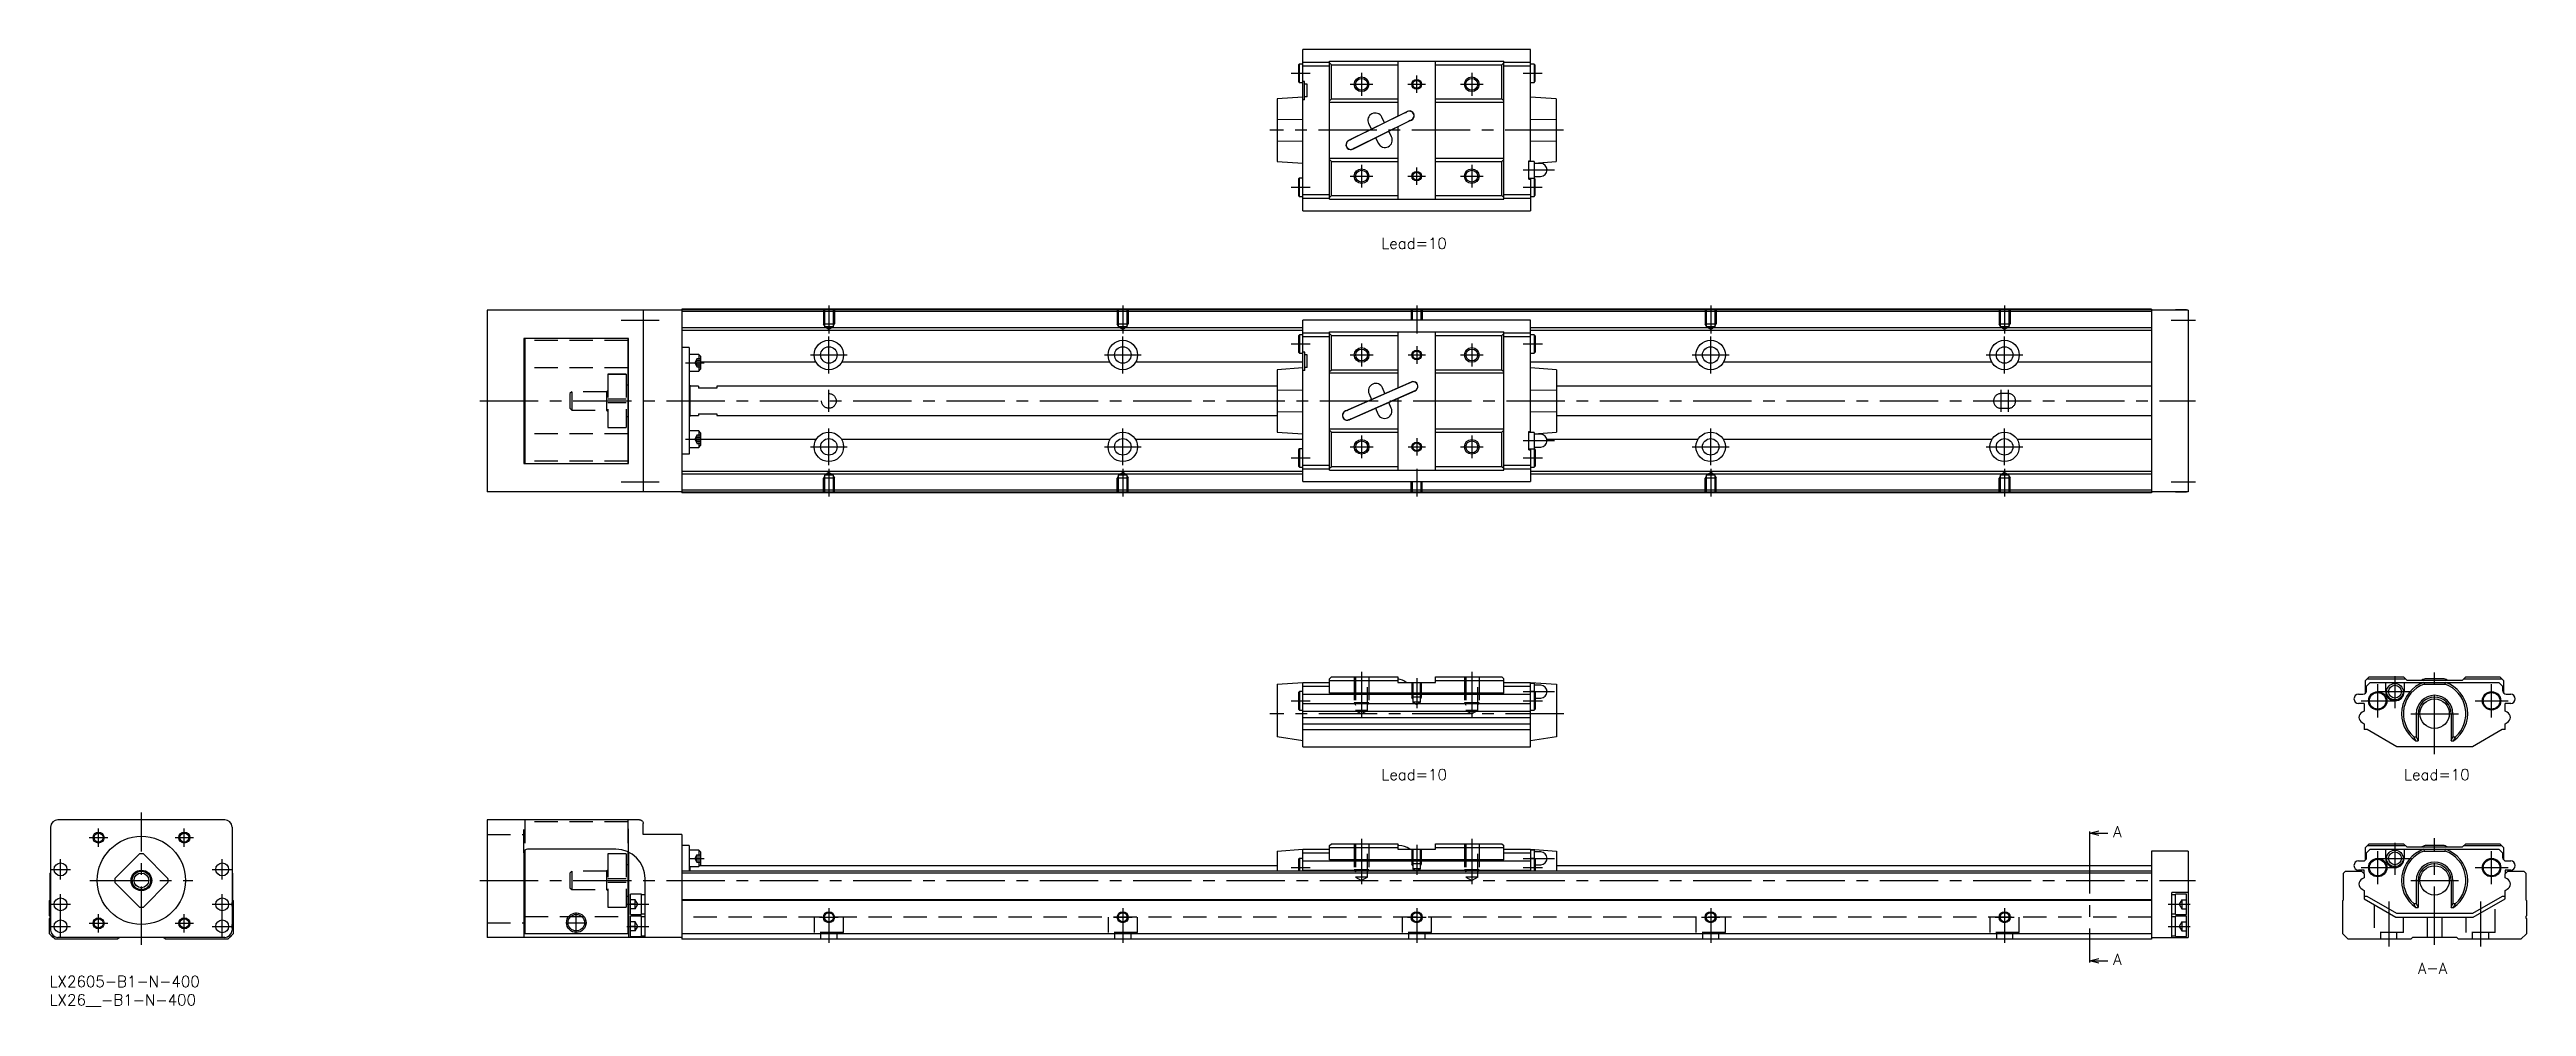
# Model space of a CAD drawing. Extents: x 0 to 674, y -8 to 252.
import ezdxf

# ---------------------------------------------------------------- set-up
doc = ezdxf.new("R2010")
doc.units = 0
doc.header["$LTSCALE"] = 0.5
doc.linetypes.add('CENTER', pattern=[50.8, 31.75, -6.35, 6.35, -6.35])
doc.linetypes.add('DASHED', pattern=[19.05, 12.7, -6.35])
for name, color, linetype in [('MSM_CENTER', 1, 'CENTER'), ('MSM_CONTINUOUS', 7, 'CONTINUOUS'), ('MSM_DASHED', 4, 'DASHED'), ('MSM_NARROW', 5, 'CONTINUOUS'), ('MSM_PART_NUMBER', 7, 'CONTINUOUS')]:
    doc.layers.add(name, color=color, linetype=linetype)
doc.styles.get("Standard").update_dxf_attribs({"font": 'txt.shx', "height": 1, "bigfont": 'bigfont.shx'})

# ---------------------------------------------------------------- blocks, each defined once
blk = doc.blocks.new('*U2')
at = {"layer": 'MSM_PART_NUMBER'}
blk.add_text('LX2605-B1-N-400', height=3, dxfattribs=at).set_placement((0, -3))
blk = doc.blocks.new('*U3')
at = {"layer": 'MSM_PART_NUMBER'}
blk.add_text('LX26__-B1-N-400', height=3, dxfattribs=at).set_placement((0, -8))

msp = doc.modelspace()

# ---------------------------------------------------------------- linework, layer by layer
at = {"layer": 'MSM_CENTER'}
for p, q in [((337.89, 245.62), (343.09, 245.62)), ((357.09, 245.72), (357.09, 239.52)), ((372.09, 244.99), (372.09, 240.26)), ((387.09, 245.72), (387.09, 239.52)), ((401.09, 245.62), (406.29, 245.62)), ((353.99, 242.62), (360.19, 242.62)), ((369.73, 242.62), (374.46, 242.62)), ((383.99, 242.62), (390.19, 242.62)), ((412.09, 230.12), (332.09, 230.12)), ((353.99, 217.62), (360.19, 217.62)), ((357.09, 220.72), (357.09, 214.52)), ((369.73, 217.62), (374.46, 217.62)), ((372.09, 219.99), (372.09, 215.26)), ((383.99, 217.62), (390.19, 217.62)), ((387.09, 220.72), (387.09, 214.52)), ((401.09, 219.32), (409.59, 219.32)), ((337.89, 214.62), (343.09, 214.62)), ((401.09, 214.62), (406.29, 214.62)), ((212.11, 182.47), (212.11, 174.84)), ((292.11, 182.47), (292.11, 174.84)), ((372.11, 182.47), (372.11, 174.84)), ((452.11, 182.47), (452.11, 174.84)), ((532.11, 182.47), (532.11, 174.84)), ((155.61, 178.47), (165.91, 178.47)), ((577.41, 178.47), (584.11, 178.47)), ((207.11, 168.97), (217.11, 168.97)), ((212.11, 163.97), (212.11, 173.97)), ((287.11, 168.97), (297.11, 168.97)), ((292.11, 163.97), (292.11, 173.97)), ((337.91, 171.97), (343.11, 171.97)), ((354.01, 168.97), (360.21, 168.97)), ((357.11, 172.07), (357.11, 165.87)), ((369.74, 168.97), (374.47, 168.97)), ((372.11, 171.33), (372.11, 166.6)), ((384.01, 168.97), (390.21, 168.97)), ((387.11, 172.07), (387.11, 165.87)), ((401.11, 171.97), (406.31, 171.97)), ((447.11, 168.97), (457.11, 168.97)), ((452.11, 163.97), (452.11, 173.97)), ((527.11, 168.97), (537.11, 168.97)), ((532.11, 163.97), (532.11, 173.97)), ((173.11, 166.86), (178.21, 166.86)), ((117.11, 156.47), (584.11, 156.47)), ((212.11, 153.47), (212.11, 159.47)), ((531.11, 159.47), (531.11, 153.47)), ((533.11, 159.47), (533.11, 153.47)), ((212.11, 138.97), (212.11, 148.97)), ((292.11, 138.97), (292.11, 148.97)), ((452.11, 138.97), (452.11, 148.97)), ((532.11, 138.97), (532.11, 148.97)), ((173.11, 146.07), (178.21, 146.07)), ((207.11, 143.97), (217.11, 143.97)), ((287.11, 143.97), (297.11, 143.97)), ((354.01, 143.97), (360.21, 143.97)), ((357.11, 147.07), (357.11, 140.87)), ((369.74, 143.97), (374.47, 143.97)), ((372.11, 146.33), (372.11, 141.6)), ((384.01, 143.97), (390.21, 143.97)), ((387.11, 147.07), (387.11, 140.87)), ((401.11, 145.67), (409.61, 145.67)), ((447.11, 143.97), (457.11, 143.97)), ((527.11, 143.97), (537.11, 143.97)), ((212.11, 137.98), (212.11, 130.47)), ((292.11, 137.98), (292.11, 130.47)), ((337.91, 140.97), (343.11, 140.97)), ((372.11, 137.98), (372.11, 130.47)), ((401.11, 140.97), (406.31, 140.97)), ((452.11, 137.98), (452.11, 130.47)), ((532.11, 137.98), (532.11, 130.47)), ((155.61, 134.47), (165.91, 134.47)), ((577.41, 134.47), (584.11, 134.47)), ((357.11, 82.72), (357.11, 70.34)), ((372.11, 81.07), (372.11, 72.91)), ((387.11, 82.72), (387.11, 70.34)), ((638.35, 81.62), (638.35, 72.87)), ((649.15, 60.37), (649.15, 82.67)), ((337.91, 74.87), (343.11, 74.87)), ((401.11, 77.37), (409.61, 77.37)), ((401.11, 74.87), (406.31, 74.87)), ((629.15, 74.87), (638.15, 74.87)), ((633.65, 70.37), (633.65, 79.37)), ((633.85, 77.37), (642.85, 77.37)), ((660.15, 74.87), (669.15, 74.87)), ((664.65, 70.37), (664.65, 79.37)), ((412.11, 71.37), (332.11, 71.37)), ((642.65, 71.37), (655.65, 71.37)), ((25, 8.5), (25, 44.5)), ((10.83, 37.67), (15.83, 37.67)), ((13.33, 35.17), (13.33, 40.17)), ((34.17, 37.67), (39.17, 37.67)), ((36.67, 35.17), (36.67, 40.17)), ((357.11, 37.35), (357.11, 24.96)), ((372.11, 35.7), (372.11, 27.54)), ((387.11, 37.35), (387.11, 24.96)), ((555.24, 38.36), (555.24, 4.63)), ((633.65, 25), (633.65, 34)), ((638.35, 36.25), (638.35, 27.5)), ((649.15, 8.5), (649.15, 37.5)), ((664.65, 25), (664.65, 34)), ((0.25, 29), (5.75, 29)), ((3, 26.25), (3, 31.75)), ((44.25, 29), (49.75, 29)), ((47, 26.25), (47, 31.75)), ((174.11, 32), (178.21, 32)), ((337.91, 29.5), (343.11, 29.5)), ((401.11, 32), (409.61, 32)), ((401.11, 29.5), (406.31, 29.5)), ((629.15, 29.5), (638.15, 29.5)), ((633.85, 32), (642.85, 32)), ((660.15, 29.5), (669.15, 29.5)), ((3, 10.75), (3, 22.25)), ((11, 26), (39, 26)), ((47, 10.75), (47, 22.25)), ((117.11, 26), (584.11, 26)), ((636.65, 20.29), (636.65, 8)), ((642.65, 26), (655.65, 26)), ((661.65, 20.29), (661.65, 8)), ((0.25, 19.5), (5.75, 19.5)), ((0.25, 13.5), (5.75, 13.5)), ((10.83, 14.33), (15.83, 14.33)), ((13.33, 11.83), (13.33, 16.83)), ((34.17, 14.33), (39.17, 14.33)), ((36.67, 11.83), (36.67, 16.83)), ((44.25, 19.5), (49.75, 19.5)), ((44.25, 13.5), (49.75, 13.5)), ((140.57, 14.5), (146.14, 14.5)), ((143.36, 11.72), (143.36, 17.28)), ((157.11, 19.5), (163.11, 19.5)), ((157.11, 13.5), (163.11, 13.5)), ((209.57, 16), (214.64, 16)), ((212.11, 18.5), (212.11, 9)), ((289.57, 16), (294.64, 16)), ((292.11, 18.5), (292.11, 9)), ((369.57, 16), (374.64, 16)), ((372.11, 18.5), (372.11, 9)), ((449.57, 16), (454.64, 16)), ((452.11, 18.5), (452.11, 9)), ((529.53, 16), (534.68, 16)), ((532.11, 18.5), (532.11, 9)), ((576.61, 19.5), (582.61, 19.5)), ((576.61, 13.5), (582.61, 13.5))]:
    msp.add_line(p, q, dxfattribs=at)
at = {"layer": 'MSM_CONTINUOUS'}
for p, q in [((403.09, 252.07), (341.09, 252.07)), ((341.09, 208.17), (341.09, 252.07)), ((403.09, 221.57), (403.09, 252.07)), ((340.14, 248.12), (339.89, 247.87)), ((339.89, 247.87), (339.89, 243.37)), ((339.89, 243.37), (340.14, 243.12)), ((341.09, 248.12), (340.14, 248.12)), ((340.14, 248.12), (340.14, 243.12)), ((340.14, 243.12), (341.09, 243.12)), ((341.09, 248.62), (348.39, 248.62)), ((341.09, 247.62), (348.39, 247.62)), ((341.59, 243.42), (341.09, 243.42)), ((341.59, 238.42), (341.59, 243.42)), ((348.39, 211.32), (348.39, 248.92)), ((348.39, 248.92), (395.79, 248.92)), ((348.89, 247.92), (348.39, 248.42)), ((348.89, 238.62), (348.89, 247.92)), ((348.89, 247.92), (366.99, 247.92)), ((366.99, 248.92), (366.99, 233.97)), ((377.19, 211.32), (377.19, 248.92)), ((377.19, 247.92), (395.29, 247.92)), ((395.79, 248.42), (395.29, 247.92)), ((395.29, 238.62), (395.29, 247.92)), ((395.79, 211.32), (395.79, 248.92)), ((395.79, 248.62), (403.09, 248.62)), ((395.79, 247.62), (403.09, 247.62)), ((404.04, 248.12), (403.09, 248.12)), ((403.09, 243.12), (404.04, 243.12)), ((404.04, 248.12), (404.04, 243.12)), ((404.29, 247.87), (404.04, 248.12)), ((404.04, 243.12), (404.29, 243.37)), ((404.29, 247.87), (404.29, 243.37)), ((341.09, 239.12), (334.09, 238.62)), ((334.09, 238.62), (334.09, 221.62)), ((341.59, 238.42), (341.09, 238.42)), ((342.29, 242.62), (341.59, 242.62)), ((342.29, 239.22), (341.59, 239.22)), ((342.29, 239.22), (342.29, 242.62)), ((348.39, 238.12), (348.89, 238.62)), ((348.39, 237.72), (366.99, 237.72)), ((348.89, 238.62), (366.99, 238.62)), ((377.19, 238.62), (395.29, 238.62)), ((377.19, 237.72), (395.79, 237.72)), ((395.29, 238.62), (395.79, 238.12)), ((410.09, 238.62), (403.09, 239.12)), ((410.09, 238.62), (410.09, 221.62)), ((341.09, 233.08), (334.09, 232.99)), ((369.57, 235.24), (353.57, 227.34)), ((368.85, 234.83), (354.32, 227.65)), ((354.72, 225.01), (370.72, 232.91)), ((355.43, 225.41), (369.96, 232.59)), ((359.02, 231.93), (359.77, 230.4)), ((363.36, 232.17), (362.61, 233.7)), ((365.26, 228.32), (364.51, 229.84)), ((366.99, 231.07), (366.99, 211.32)), ((368.85, 234.83), (369.19, 234.96)), ((369.59, 235.19), (369.28, 235.04)), ((370.27, 232.78), (369.96, 232.59)), ((370.37, 232.79), (370.69, 232.95)), ((410.09, 232.99), (403.09, 233.08)), ((334.09, 227.25), (341.09, 227.16)), ((348.39, 222.52), (366.99, 222.52)), ((353.91, 227.45), (353.59, 227.29)), ((354.01, 227.47), (354.32, 227.65)), ((354.69, 225.05), (355.01, 225.2)), ((355.09, 225.29), (355.43, 225.41)), ((360.92, 228.07), (361.68, 226.55)), ((377.19, 222.52), (395.79, 222.52)), ((403.09, 227.16), (410.09, 227.25)), ((334.09, 221.62), (341.09, 221.12)), ((340.14, 217.12), (339.89, 216.87)), ((339.89, 216.87), (339.89, 212.37)), ((340.14, 217.12), (340.14, 212.12)), ((341.09, 217.12), (340.14, 217.12)), ((348.89, 221.62), (348.39, 222.12)), ((348.89, 221.62), (366.99, 221.62)), ((348.89, 212.32), (348.89, 221.62)), ((377.19, 221.62), (395.29, 221.62)), ((395.79, 222.12), (395.29, 221.62)), ((395.29, 212.32), (395.29, 221.62)), ((402.59, 221.82), (403.09, 221.82)), ((402.59, 216.82), (402.59, 221.82)), ((404.09, 221.57), (402.59, 221.57)), ((402.59, 217.07), (404.09, 217.07)), ((402.59, 216.82), (403.09, 216.82)), ((403.09, 217.07), (403.09, 208.17)), ((404.04, 217.07), (404.04, 212.12)), ((404.09, 221.19), (410.09, 221.62)), ((404.09, 221.57), (404.09, 217.07)), ((405.84, 221.07), (404.09, 221.07)), ((404.09, 217.57), (405.84, 217.57)), ((404.29, 216.87), (404.09, 217.07)), ((404.29, 216.87), (404.29, 212.37)), ((339.89, 212.37), (340.14, 212.12)), ((340.14, 212.12), (341.09, 212.12)), ((341.09, 212.62), (348.39, 212.62)), ((341.09, 211.62), (348.39, 211.62)), ((348.39, 211.82), (348.89, 212.32)), ((348.39, 211.32), (395.79, 211.32)), ((348.89, 212.32), (366.99, 212.32)), ((377.19, 212.32), (395.29, 212.32)), ((395.29, 212.32), (395.79, 211.82)), ((395.79, 212.62), (403.09, 212.62)), ((395.79, 211.62), (403.09, 211.62)), ((403.09, 212.12), (404.04, 212.12)), ((404.04, 212.12), (404.29, 212.37)), ((341.09, 208.17), (403.09, 208.17)), ((119.11, 181.17), (119.11, 131.77)), ((172.11, 181.17), (119.11, 181.17)), ((161.61, 181.17), (161.61, 131.77)), ((572.11, 181.47), (172.11, 181.47)), ((172.11, 181.47), (172.11, 131.47)), ((572.11, 181.27), (172.11, 181.27)), ((572.11, 180.77), (172.11, 180.77)), ((341.11, 176.37), (172.11, 176.37)), ((341.11, 175.67), (172.11, 175.67)), ((403.11, 178.42), (341.11, 178.42)), ((341.11, 134.52), (341.11, 178.42)), ((403.11, 147.92), (403.11, 178.42)), ((572.11, 176.37), (403.11, 176.37)), ((572.11, 175.67), (403.11, 175.67)), ((572.11, 181.47), (572.11, 131.47)), ((582.11, 181.17), (572.11, 181.17)), ((578.61, 181.17), (578.61, 181.22)), ((581.61, 181.22), (578.61, 181.22)), ((581.61, 181.17), (581.61, 181.22)), ((582.11, 181.17), (582.11, 131.77)), ((129.11, 173.47), (129.11, 139.47)), ((157.61, 173.47), (129.11, 173.47)), ((129.11, 172.87), (129.36, 172.87)), ((129.36, 173.47), (129.36, 139.47)), ((157.36, 173.47), (157.36, 139.47)), ((157.36, 172.87), (157.61, 172.87)), ((157.61, 139.47), (157.61, 173.47)), ((174.11, 170.97), (172.11, 170.97)), ((174.11, 170.97), (174.11, 141.97)), ((176.71, 169.11), (174.11, 169.11)), ((176.71, 169.11), (176.71, 164.61)), ((177.21, 168.61), (176.71, 169.11)), ((177.21, 168.61), (177.21, 165.11)), ((340.16, 174.47), (339.91, 174.22)), ((339.91, 174.22), (339.91, 169.72)), ((339.91, 169.72), (340.16, 169.47)), ((341.11, 174.47), (340.16, 174.47)), ((340.16, 174.47), (340.16, 169.47)), ((340.16, 169.47), (341.11, 169.47)), ((341.11, 174.97), (348.41, 174.97)), ((341.11, 173.97), (348.41, 173.97)), ((341.61, 169.77), (341.11, 169.77)), ((341.61, 164.77), (341.61, 169.77)), ((342.31, 168.97), (341.61, 168.97)), ((342.31, 165.57), (342.31, 168.97)), ((348.41, 137.67), (348.41, 175.27)), ((348.41, 175.27), (395.81, 175.27)), ((348.91, 174.27), (348.41, 174.77)), ((348.91, 164.97), (348.91, 174.27)), ((348.91, 174.27), (367.01, 174.27)), ((367.01, 175.27), (367.01, 160.01)), ((377.21, 137.67), (377.21, 175.27)), ((377.21, 174.27), (395.31, 174.27)), ((395.81, 174.77), (395.31, 174.27)), ((395.31, 164.97), (395.31, 174.27)), ((395.81, 137.67), (395.81, 175.27)), ((395.81, 174.97), (403.11, 174.97)), ((395.81, 173.97), (403.11, 173.97)), ((404.06, 174.47), (403.11, 174.47)), ((403.11, 169.47), (404.06, 169.47)), ((404.06, 174.47), (404.06, 169.47)), ((404.31, 174.22), (404.06, 174.47)), ((404.06, 169.47), (404.31, 169.72)), ((404.31, 174.22), (404.31, 169.72)), ((129.36, 165.47), (129.11, 165.47)), ((157.61, 165.47), (157.36, 165.47)), ((174.11, 164.61), (176.71, 164.61)), ((176.71, 164.61), (177.21, 165.11)), ((208.62, 167.01), (177.21, 167.01)), ((288.62, 167.01), (215.59, 167.01)), ((341.11, 167.01), (295.59, 167.01)), ((341.11, 165.47), (334.11, 164.97)), ((334.11, 164.97), (334.11, 147.97)), ((341.61, 164.77), (341.11, 164.77)), ((342.31, 165.57), (341.61, 165.57)), ((348.41, 164.47), (348.91, 164.97)), ((348.41, 164.07), (367.01, 164.07)), ((348.91, 164.97), (367.01, 164.97)), ((377.21, 164.97), (395.31, 164.97)), ((377.21, 164.07), (395.81, 164.07)), ((395.31, 164.97), (395.81, 164.47)), ((448.62, 167.01), (403.11, 167.01)), ((410.11, 164.97), (403.11, 165.47)), ((410.11, 164.97), (410.11, 147.97)), ((528.62, 167.01), (455.59, 167.01)), ((572.11, 167.01), (535.59, 167.01)), ((157.61, 160.72), (157.36, 160.72)), ((174.31, 160.72), (174.11, 160.72)), ((174.31, 160.72), (174.31, 152.22)), ((176.61, 160.47), (174.31, 160.47)), ((176.61, 160.47), (176.61, 159.97)), ((181.61, 159.97), (176.61, 159.97)), ((181.61, 160.47), (181.61, 159.97)), ((334.11, 160.47), (181.61, 160.47)), ((341.11, 159.42), (334.11, 159.34)), ((370.63, 161.61), (352.63, 153.71)), ((369.9, 161.23), (353.4, 153.99)), ((353.68, 151.33), (371.68, 159.23)), ((354.41, 151.7), (370.91, 158.94)), ((359.12, 158.41), (359.8, 156.85)), ((363.46, 158.46), (362.78, 160.02)), ((365.19, 154.52), (364.51, 156.08)), ((367.01, 157.17), (367.01, 137.67)), ((370.65, 161.56), (370.33, 161.42)), ((371.33, 159.13), (371.66, 159.27)), ((410.11, 159.34), (403.11, 159.42)), ((572.11, 160.47), (410.11, 160.47)), ((157.36, 152.22), (157.61, 152.22)), ((174.11, 152.22), (174.31, 152.22)), ((176.71, 148.32), (174.11, 148.32)), ((174.31, 152.47), (176.61, 152.47)), ((176.61, 152.97), (181.61, 152.97)), ((176.61, 152.97), (176.61, 152.47)), ((176.71, 148.32), (176.71, 143.82)), ((177.21, 147.82), (176.71, 148.32)), ((181.61, 152.97), (181.61, 152.47)), ((181.61, 152.47), (334.11, 152.47)), ((334.11, 153.59), (341.11, 153.51)), ((348.41, 148.87), (367.01, 148.87)), ((348.91, 147.97), (348.41, 148.47)), ((352.98, 153.8), (352.65, 153.66)), ((353.66, 151.37), (353.98, 151.51)), ((360.85, 154.47), (361.53, 152.92)), ((377.21, 148.87), (395.81, 148.87)), ((395.81, 148.47), (395.31, 147.97)), ((403.11, 153.51), (410.11, 153.59)), ((410.11, 152.47), (572.11, 152.47)), ((129.36, 147.47), (129.11, 147.47)), ((157.61, 147.47), (157.36, 147.47)), ((174.11, 141.97), (172.11, 141.97)), ((174.11, 143.82), (176.71, 143.82)), ((176.71, 143.82), (177.21, 144.32)), ((177.21, 147.82), (177.21, 144.32)), ((208.62, 145.93), (177.21, 145.93)), ((288.62, 145.93), (215.59, 145.93)), ((341.11, 145.93), (295.59, 145.93)), ((334.11, 147.97), (341.11, 147.47)), ((340.16, 143.47), (339.91, 143.22)), ((339.91, 143.22), (339.91, 138.72)), ((340.16, 143.47), (340.16, 138.47)), ((341.11, 143.47), (340.16, 143.47)), ((348.91, 147.97), (367.01, 147.97)), ((348.91, 138.67), (348.91, 147.97)), ((377.21, 147.97), (395.31, 147.97)), ((395.31, 138.67), (395.31, 147.97)), ((402.61, 148.17), (403.11, 148.17)), ((402.61, 143.17), (402.61, 148.17)), ((404.11, 147.92), (402.61, 147.92)), ((402.61, 143.42), (404.11, 143.42)), ((402.61, 143.17), (403.11, 143.17)), ((403.11, 143.42), (403.11, 134.52)), ((404.06, 143.42), (404.06, 138.47)), ((404.11, 147.54), (410.11, 147.97)), ((404.11, 147.92), (404.11, 143.42)), ((405.86, 147.42), (404.11, 147.42)), ((404.11, 143.92), (405.86, 143.92)), ((404.31, 143.22), (404.11, 143.42)), ((404.31, 143.22), (404.31, 138.72)), ((448.62, 145.93), (407.59, 145.93)), ((528.62, 145.93), (455.59, 145.93)), ((572.11, 145.93), (535.59, 145.93)), ((129.11, 140.07), (129.36, 140.07)), ((129.11, 139.47), (157.61, 139.47)), ((157.36, 140.07), (157.61, 140.07)), ((341.11, 137.27), (172.11, 137.27)), ((341.11, 136.57), (172.11, 136.57)), ((339.91, 138.72), (340.16, 138.47)), ((340.16, 138.47), (341.11, 138.47)), ((341.11, 138.97), (348.41, 138.97)), ((341.11, 137.97), (348.41, 137.97)), ((348.41, 138.17), (348.91, 138.67)), ((348.41, 137.67), (395.81, 137.67)), ((348.91, 138.67), (367.01, 138.67)), ((377.21, 138.67), (395.31, 138.67)), ((395.31, 138.67), (395.81, 138.17)), ((395.81, 138.97), (403.11, 138.97)), ((395.81, 137.97), (403.11, 137.97)), ((403.11, 138.47), (404.06, 138.47)), ((572.11, 137.27), (403.11, 137.27)), ((572.11, 136.57), (403.11, 136.57)), ((404.06, 138.47), (404.31, 138.72)), ((172.11, 131.77), (119.11, 131.77)), ((572.11, 132.17), (172.11, 132.17)), ((572.11, 131.67), (172.11, 131.67)), ((572.11, 131.47), (172.11, 131.47)), ((341.11, 134.52), (403.11, 134.52)), ((582.11, 131.77), (572.11, 131.77)), ((578.61, 131.72), (581.61, 131.72)), ((581.61, 131.72), (581.61, 131.77)), ((348.41, 80.87), (348.91, 81.37)), ((348.91, 81.37), (367.01, 81.37)), ((367.01, 81.37), (367.01, 79.87)), ((377.21, 79.87), (377.21, 81.37)), ((377.21, 81.37), (395.31, 81.37)), ((395.31, 81.37), (395.81, 80.87)), ((631.34, 81.37), (630.34, 80.37)), ((631.34, 81.37), (640.65, 81.37)), ((641.55, 80.47), (640.65, 81.37)), ((657.65, 81.37), (656.75, 80.47)), ((657.65, 81.37), (666.94, 81.37)), ((667.94, 80.37), (666.94, 81.37)), ((334.11, 79.37), (341.11, 79.87)), ((334.11, 79.37), (334.11, 65.05)), ((340.16, 77.37), (339.91, 77.12)), ((339.91, 77.12), (339.91, 72.62)), ((341.11, 77.37), (340.16, 77.37)), ((340.16, 77.37), (340.16, 72.37)), ((341.11, 79.87), (348.41, 79.87)), ((341.11, 62.37), (341.11, 79.87)), ((341.11, 78.87), (348.41, 78.87)), ((341.11, 76.67), (403.11, 76.67)), ((341.11, 74.17), (403.11, 74.17)), ((348.41, 76.96), (348.41, 80.87)), ((348.41, 80.37), (367.01, 80.37)), ((395.81, 76.96), (348.41, 76.96)), ((367.01, 79.87), (377.21, 79.87)), ((377.21, 80.37), (395.81, 80.37)), ((395.81, 76.96), (395.81, 80.87)), ((395.81, 79.87), (403.11, 79.87)), ((395.81, 78.87), (403.11, 78.87)), ((403.11, 79.87), (410.11, 79.37)), ((403.11, 62.37), (403.11, 79.87)), ((404.11, 79.62), (403.11, 79.62)), ((404.06, 77.37), (403.11, 77.37)), ((404.31, 77.12), (404.06, 77.37)), ((404.06, 77.37), (404.06, 72.37)), ((404.11, 79.62), (404.11, 77.32)), ((405.86, 79.12), (404.11, 79.12)), ((404.31, 77.12), (404.31, 72.62)), ((404.31, 75.62), (405.86, 75.62)), ((410.11, 79.37), (410.11, 65.05)), ((628.45, 76.67), (629.65, 76.67)), ((629.95, 74.17), (628.45, 74.17)), ((629.95, 74.17), (629.95, 72.1)), ((630.34, 76.96), (630.34, 80.37)), ((630.65, 78.87), (631.65, 79.87)), ((630.65, 77.67), (630.65, 78.87)), ((630.84, 80.87), (641.15, 80.87)), ((631.65, 79.87), (666.65, 79.87)), ((635.85, 77.37), (635.85, 79.87)), ((640.85, 79.87), (640.85, 77.37)), ((641.55, 80.47), (656.75, 80.47)), ((646.19, 79.87), (646.27, 79.37)), ((646.27, 79.37), (652.02, 79.37)), ((646.9, 80.87), (646.83, 80.87)), ((651.39, 80.87), (646.9, 80.87)), ((652.02, 79.37), (652.1, 79.87)), ((657.15, 80.87), (667.44, 80.87)), ((666.65, 79.87), (667.65, 78.87)), ((667.65, 78.87), (667.65, 77.67)), ((667.94, 80.37), (667.94, 76.96)), ((669.85, 74.17), (668.35, 74.17)), ((668.35, 72.1), (668.35, 74.17)), ((668.65, 76.67), (669.85, 76.67)), ((339.91, 72.62), (340.16, 72.37)), ((340.16, 72.37), (341.11, 72.37)), ((341.11, 72.1), (403.11, 72.1)), ((341.11, 70.37), (403.11, 70.37)), ((341.11, 68.65), (403.11, 68.65)), ((403.11, 72.37), (404.06, 72.37)), ((404.06, 72.37), (404.31, 72.62)), ((629.95, 72.1), (629.39, 71.77)), ((629.39, 68.97), (629.95, 68.65)), ((629.95, 68.65), (629.95, 67.04)), ((644.15, 71.37), (644.15, 65.05)), ((644.65, 71.37), (644.65, 63.99)), ((653.65, 71.37), (653.65, 63.99)), ((654.15, 71.37), (654.15, 65.05)), ((668.91, 71.77), (668.35, 72.1)), ((668.35, 68.65), (668.91, 68.97)), ((668.35, 67.04), (668.35, 68.65)), ((341.11, 63.99), (334.11, 65.05)), ((341.11, 67.04), (403.11, 67.04)), ((341.11, 62.37), (403.11, 62.37)), ((410.11, 65.05), (403.11, 63.99)), ((630.8, 67.04), (629.95, 67.04)), ((638.87, 62.37), (630.8, 67.04)), ((659.42, 62.37), (638.87, 62.37)), ((643.46, 65.05), (644.15, 65.05)), ((643.99, 63.99), (644.65, 63.99)), ((644.15, 65.05), (644.65, 63.99)), ((653.65, 63.99), (654.15, 65.05)), ((653.65, 63.99), (654.3, 63.99)), ((654.15, 65.05), (654.83, 65.05)), ((667.5, 67.04), (659.42, 62.37)), ((668.35, 67.04), (667.5, 67.04)), ((0.3, 40.5), (0.3, 12.5)), ((47.7, 42.5), (2.3, 42.5)), ((49.7, 40.5), (49.7, 12.5)), ((119.11, 42.5), (119.11, 10.5)), ((160.61, 42.5), (119.11, 42.5)), ((160.61, 42.5), (160.61, 42.5)), ((160.61, 42.5), (160.82, 42.48)), ((160.82, 42.48), (161.06, 42.39)), ((161.06, 42.39), (161.28, 42.24)), ((161.28, 42.24), (161.41, 42.09)), ((161.41, 42.09), (161.52, 41.9)), ((161.52, 41.9), (161.58, 41.72)), ((161.58, 41.72), (161.61, 41.5)), ((161.61, 38.5), (161.61, 41.5)), ((129.36, 34.16), (129.36, 11.5)), ((154.11, 34.5), (130.11, 34.5)), ((157.36, 33.81), (157.36, 11.5)), ((172.11, 38.5), (161.61, 38.5)), ((172.11, 38.5), (172.11, 10)), ((174.11, 35.5), (172.11, 35.5)), ((174.11, 35.5), (174.11, 28.5)), ((176.71, 34.25), (174.11, 34.25)), ((177.21, 33.75), (176.71, 34.25)), ((176.71, 34.25), (176.71, 29.75)), ((177.21, 33.75), (177.21, 30.25)), ((334.11, 34), (341.11, 34.5)), ((334.11, 34), (334.11, 28.5)), ((341.11, 28.5), (341.11, 34.5)), ((341.11, 34.5), (348.41, 34.5)), ((348.41, 35.5), (348.91, 36)), ((348.41, 31.59), (348.41, 35.5)), ((348.41, 35), (367.01, 35)), ((348.91, 36), (367.01, 36)), ((367.01, 36), (367.01, 34.5)), ((367.26, 35.5), (367.01, 35.5)), ((367.01, 34.5), (377.21, 34.5)), ((377.21, 34.5), (377.21, 36)), ((377.21, 36), (395.31, 36)), ((377.21, 35), (395.81, 35)), ((395.31, 36), (395.81, 35.5)), ((395.81, 31.59), (395.81, 35.5)), ((395.81, 34.5), (403.11, 34.5)), ((403.11, 34.5), (410.11, 34)), ((403.11, 34.5), (403.11, 28.5)), ((404.11, 34.25), (403.11, 34.25)), ((404.11, 34.25), (404.11, 31.95)), ((405.86, 33.75), (404.11, 33.75)), ((410.11, 34), (410.11, 28.5)), ((555.24, 38.86), (557.74, 39.53)), ((555.24, 39.36), (555.24, 38.36)), ((557.74, 38.19), (555.24, 38.86)), ((555.24, 38.86), (560.24, 38.86)), ((582.11, 34), (572.11, 34)), ((572.11, 34), (572.11, 10)), ((582.11, 34), (582.11, 10.5)), ((631.34, 36), (630.34, 35)), ((630.34, 31.59), (630.34, 35)), ((630.65, 33.5), (631.65, 34.5)), ((630.84, 35.5), (641.15, 35.5)), ((631.34, 36), (640.65, 36)), ((631.65, 34.5), (666.65, 34.5)), ((635.85, 32), (635.85, 34.5)), ((641.55, 35.1), (640.65, 36)), ((640.85, 34.5), (640.85, 32)), ((641.55, 35.1), (656.75, 35.1)), ((646.19, 34.5), (646.27, 34)), ((646.27, 34), (652.02, 34)), ((646.9, 35.5), (646.83, 35.5)), ((651.39, 35.5), (646.9, 35.5)), ((652.02, 34), (652.1, 34.5)), ((657.65, 36), (656.75, 35.1)), ((657.15, 35.5), (667.44, 35.5)), ((657.65, 36), (666.94, 36)), ((666.65, 34.5), (667.65, 33.5)), ((667.94, 35), (666.94, 36)), ((667.94, 35), (667.94, 31.59)), ((0.2, 28), (0.3, 28.1)), ((0.2, 20.7), (0.2, 28)), ((24.45, 33.23), (17.77, 26.55)), ((32.23, 26.55), (25.55, 33.23)), ((49.7, 28.1), (49.8, 28)), ((49.8, 28), (49.8, 20.7)), ((129.11, 33.5), (129.11, 10.5)), ((157.61, 30.25), (157.36, 30.25)), ((157.61, 33.69), (157.61, 16.2)), ((572.11, 28.5), (172.11, 28.5)), ((572.11, 28), (172.11, 28)), ((174.11, 29.75), (176.71, 29.75)), ((174.31, 29.75), (174.31, 28.5)), ((176.71, 29.75), (177.21, 30.25)), ((334.11, 30), (176.96, 30)), ((340.16, 32), (339.91, 31.75)), ((339.91, 31.75), (339.91, 28.5)), ((341.11, 32), (340.16, 32)), ((340.16, 32), (340.16, 28.5)), ((341.11, 33.5), (348.41, 33.5)), ((341.11, 31.3), (403.11, 31.3)), ((341.11, 28.8), (403.11, 28.8)), ((395.81, 31.59), (348.41, 31.59)), ((395.81, 33.5), (403.11, 33.5)), ((404.06, 32), (403.11, 32)), ((404.31, 31.75), (404.06, 32)), ((404.06, 32), (404.06, 28.5)), ((404.31, 31.75), (404.31, 28.5)), ((404.31, 30.25), (405.86, 30.25)), ((572.11, 30), (410.11, 30)), ((624.35, 28), (624.85, 28.5)), ((624.35, 20.7), (624.35, 28)), ((624.85, 28.5), (629.25, 28.5)), ((628.45, 31.3), (629.65, 31.3)), ((629.95, 28.8), (628.45, 28.8)), ((629.25, 28.5), (629.95, 27.8)), ((629.95, 27.8), (629.95, 28.8)), ((629.95, 27.8), (629.95, 26.72)), ((630.65, 32.3), (630.65, 33.5)), ((667.65, 33.5), (667.65, 32.3)), ((669.85, 28.8), (668.35, 28.8)), ((668.35, 28.8), (668.35, 27.8)), ((668.35, 27.8), (669.05, 28.5)), ((668.35, 26.72), (668.35, 27.8)), ((668.65, 31.3), (669.85, 31.3)), ((669.05, 28.5), (673.45, 28.5)), ((673.45, 28.5), (673.95, 28)), ((673.95, 28), (673.95, 20.7)), ((0, 20.5), (0.2, 20.7)), ((0, 16.4), (0, 20.5)), ((17.77, 25.45), (24.45, 18.77)), ((25.55, 18.77), (32.23, 25.45)), ((49.8, 20.7), (50, 20.5)), ((50, 20.5), (50, 11.5)), ((157.36, 21.75), (157.61, 21.75)), ((158.11, 16.75), (158.11, 22.25)), ((161.11, 22.25), (158.11, 22.25)), ((161.11, 16.75), (161.11, 22.25)), ((162.11, 22.1), (161.11, 22.1)), ((162.11, 10.5), (162.11, 26.5)), ((572.11, 20.7), (172.11, 20.7)), ((572.11, 20.5), (172.11, 20.5)), ((577.61, 10.5), (577.61, 22.75)), ((582.11, 22.75), (577.61, 22.75)), ((578.61, 22.1), (577.61, 22.1)), ((578.61, 16.75), (578.61, 22.25)), ((581.61, 22.25), (578.61, 22.25)), ((581.61, 16.75), (581.61, 22.25)), ((624.15, 20.5), (624.35, 20.7)), ((624.15, 11.5), (624.15, 20.5)), ((629.95, 26.72), (629.39, 26.4)), ((629.39, 23.6), (629.95, 23.28)), ((629.95, 23.28), (629.95, 21)), ((630.8, 21.66), (629.95, 21.66)), ((629.95, 21), (638.61, 16)), ((638.87, 17), (630.8, 21.66)), ((644.15, 26), (644.15, 19.68)), ((644.65, 26), (644.65, 18.62)), ((653.65, 26), (653.65, 18.62)), ((654.15, 26), (654.15, 19.68)), ((667.5, 21.66), (659.42, 17)), ((659.68, 16), (668.35, 21)), ((668.35, 21.66), (667.5, 21.66)), ((668.91, 26.4), (668.35, 26.72)), ((668.35, 23.28), (668.91, 23.6)), ((668.35, 21), (668.35, 23.28)), ((673.95, 20.7), (674.15, 20.5)), ((674.15, 20.5), (674.15, 16.4)), ((0, 11.5), (0, 15.6)), ((129.11, 16.2), (129.36, 16.2)), ((157.36, 16.2), (157.61, 16.2)), ((158.11, 16.75), (161.11, 16.75)), ((158.11, 10.75), (158.11, 16.25)), ((161.11, 16.25), (158.11, 16.25)), ((161.11, 16.9), (162.11, 16.9)), ((161.11, 10.75), (161.11, 16.25)), ((162.11, 16.1), (161.11, 16.1)), ((577.61, 16.9), (578.61, 16.9)), ((578.61, 16.1), (577.61, 16.1)), ((578.61, 16.75), (581.61, 16.75)), ((578.61, 10.75), (578.61, 16.25)), ((581.61, 16.25), (578.61, 16.25)), ((581.61, 10.75), (581.61, 16.25)), ((638.61, 16), (659.68, 16)), ((659.42, 17), (638.87, 17)), ((643.46, 19.68), (644.15, 19.68)), ((643.99, 18.62), (644.65, 18.62)), ((644.15, 19.68), (644.65, 18.62)), ((653.65, 18.62), (654.15, 19.68)), ((653.65, 18.62), (654.3, 18.62)), ((654.15, 19.68), (654.83, 19.68)), ((674.15, 15.6), (674.15, 11.5)), ((1.5, 10), (0, 11.5)), ((18.5, 10), (1.5, 10)), ((47.7, 10.5), (2.3, 10.5)), ((19, 10.5), (18.5, 10)), ((31.52, 10), (31.02, 10.5)), ((48.5, 10), (31.52, 10)), ((50, 11.5), (48.5, 10)), ((172.11, 10.5), (119.11, 10.5)), ((157.36, 11.5), (129.36, 11.5)), ((158.11, 10.75), (161.11, 10.75)), ((161.11, 10.9), (162.11, 10.9)), ((572.11, 11.5), (172.11, 11.5)), ((572.11, 10), (172.11, 10)), ((572.11, 10.5), (582.11, 10.5)), ((577.61, 10.9), (578.61, 10.9)), ((578.61, 10.75), (581.61, 10.75)), ((625.65, 10), (624.15, 11.5)), ((642.63, 10), (625.65, 10)), ((643.13, 10.5), (642.63, 10)), ((655.15, 10.5), (643.13, 10.5)), ((655.65, 10), (655.15, 10.5)), ((672.65, 10), (655.65, 10)), ((674.15, 11.5), (672.65, 10)), ((555.24, 4.13), (557.74, 4.8)), ((555.24, 4.63), (555.24, 3.63)), ((557.74, 3.46), (555.24, 4.13)), ((555.24, 4.13), (560.24, 4.13))]:
    msp.add_line(p, q, dxfattribs=at)
for centre, radius in [((357.09, 242.62), 1.62), ((372.09, 242.62), 1.06), ((387.09, 242.62), 1.62), ((357.09, 217.62), 1.62), ((372.09, 217.62), 1.06), ((387.09, 217.62), 1.62), ((212.11, 168.97), 4), ((212.11, 168.97), 2.25), ((292.11, 168.97), 4), ((292.11, 168.97), 2.25), ((357.11, 168.97), 1.62), ((372.11, 168.97), 1.06), ((387.11, 168.97), 1.62), ((452.11, 168.97), 4), ((452.11, 168.97), 2.25), ((532.11, 168.97), 4), ((532.11, 168.97), 2.25), ((212.11, 143.97), 4), ((212.11, 143.97), 2.25), ((292.11, 143.97), 4), ((292.11, 143.97), 2.25), ((357.11, 143.97), 1.62), ((372.11, 143.97), 1.06), ((387.11, 143.97), 1.62), ((452.11, 143.97), 4), ((452.11, 143.97), 2.25), ((532.11, 143.97), 4), ((532.11, 143.97), 2.25), ((633.65, 74.87), 2.5), ((633.65, 74.87), 2.25), ((638.35, 77.37), 2.25), ((638.35, 77.37), 1.75), ((649.15, 71.37), 4), ((664.65, 74.87), 2.5), ((664.65, 74.87), 2.25), ((13.33, 37.67), 1.23), ((25, 26), 12), ((36.67, 37.67), 1.23), ((638.35, 32), 2.25), ((638.35, 32), 1.75), ((3, 29), 1.75), ((25, 26), 2.8), ((25, 26), 2.5), ((25, 26), 2), ((47, 29), 1.75), ((633.65, 29.5), 2.5), ((633.65, 29.5), 2.25), ((649.15, 26), 4), ((664.65, 29.5), 2.5), ((664.65, 29.5), 2.25), ((3, 19.5), 1.75), ((47, 19.5), 1.75), ((3, 13.5), 1.75), ((13.33, 14.33), 1.23), ((36.67, 14.33), 1.23), ((47, 13.5), 1.75), ((143.36, 14.5), 2.65), ((143.36, 14.5), 2.25), ((212.11, 16), 1.23), ((292.11, 16), 1.23), ((372.11, 16), 1.23), ((452.11, 16), 1.23), ((532.11, 16), 1.23)]:
    msp.add_circle(centre, radius, dxfattribs=at)
for centre, radius, start, end in [((360.81, 232.81), 2, 26.27786, 206.27786), ((370.14, 234.07), 1.3, 275.54975, 137.00596), ((370.14, 234.07), 1.25, 296.27786, 116.27786), ((354.14, 226.17), 1.3, 95.54975, 317.00596), ((354.14, 226.17), 1.25, 116.27786, 296.27786), ((363.47, 227.43), 2, 206.27786, 26.27786), ((405.84, 219.32), 1.75, 270, 90), ((360.95, 159.21), 2, 23.69614, 203.69614), ((371.3, 157.56), 3.92, 105.63435, 110.91029), ((371.16, 160.42), 1.3, 272.96803, 134.42424), ((371.16, 160.42), 1.25, 293.69614, 113.69614), ((370.2, 160.59), 1.8, 293.35428, 304.89182), ((353.16, 152.52), 1.3, 92.96803, 314.42424), ((353.16, 152.52), 1.25, 113.69614, 293.69614), ((357.11, 146.96), 7.94, 117.83608, 120.4339), ((353.67, 153.36), 1.82, 282.57127, 293.97674), ((363.36, 153.72), 2, 203.69614, 23.69614), ((405.86, 145.67), 1.75, 270, 90), ((366.29, 76), 4.88, 52.55641, 81.55166), ((405.86, 77.37), 1.75, 270, 90), ((628.45, 75.42), 1.25, 90, 270), ((629.65, 77.67), 1, 270, 0), ((638.35, 77.37), 2.5, 180, 0), ((649.15, 71.37), 9, 109.18814, 235.08479), ((649.15, 71.37), 8.5, 109.74992, 228.02135), ((649.15, 71.37), 5, 0, 180), ((649.15, 71.37), 4.5, 0, 180), ((646.94, 78.76), 2.12, 91.01428, 125.79145), ((651.34, 78.74), 2.14, 54.3594, 88.7845), ((649.15, 71.37), 8.5, 311.97865, 70.25008), ((649.15, 71.37), 9, 304.91521, 70.81186), ((668.65, 77.67), 1, 180, 270), ((669.85, 75.42), 1.25, 270, 90), ((630.26, 70.26), 1.75, 120.00006, 176.23212), ((630.26, 70.49), 1.75, 183.76788, 239.99994), ((668.03, 70.26), 1.75, 3.76788, 59.99994), ((668.03, 70.49), 1.75, 300.00006, 356.23212), ((650.31, 67.84), 7.4, 202.10594, 211.31831), ((647.98, 67.84), 7.4, 328.68272, 337.89303), ((2.3, 40.5), 2, 90, 180), ((47.7, 40.5), 2, 0, 90), ((130.11, 33.5), 1, 90, 180), ((154.11, 26.5), 8, 0, 90), ((367.23, 30.53), 4.97, 53.02753, 89.61433), ((405.86, 32), 1.75, 270, 90), ((649.15, 26), 9, 109.18814, 235.08479), ((649.15, 26), 8.5, 109.74992, 228.02135), ((646.94, 33.38), 2.12, 91.01428, 125.79145), ((651.34, 33.36), 2.14, 54.3594, 88.7845), ((649.15, 26), 8.5, 311.97865, 70.25008), ((649.15, 26), 9, 304.91521, 70.81186), ((25, 26), 7.25, 85.65725, 94.34275), ((628.45, 30.05), 1.25, 90, 270), ((629.65, 32.3), 1, 270, 0), ((638.35, 32), 2.5, 180, 0), ((649.15, 26), 5, 0, 180), ((649.15, 26), 4.5, 0, 180), ((668.65, 32.3), 1, 180, 270), ((669.85, 30.05), 1.25, 270, 90), ((25, 26), 7.25, 175.65725, 184.34275), ((25, 26), 7.25, 355.65725, 4.34275), ((630.26, 24.88), 1.75, 120.00006, 176.23212), ((630.26, 25.12), 1.75, 183.76788, 239.99994), ((668.03, 24.88), 1.75, 3.76788, 59.99994), ((668.03, 25.12), 1.75, 300.00006, 356.23212), ((-0.3, 16), 0.5, 306.87606, 53.12394), ((3, 19.5), 2.75, 169.0575, 190.9425), ((3, 13.5), 2.75, 169.0575, 190.9425), ((25, 26), 7.25, 265.65725, 274.34275), ((47, 19.5), 2.75, 349.0575, 10.9425), ((47, 13.5), 2.75, 349.0575, 10.9425), ((650.31, 22.46), 7.4, 202.10594, 211.31831), ((647.98, 22.47), 7.4, 328.68272, 337.89303), ((674.45, 16), 0.5, 126.87606, 233.12394), ((2.3, 12.5), 2, 180, 270), ((1.3, 11.5), 1, 201.81948, 248.18052), ((47.7, 12.5), 2, 270, 0), ((48.7, 11.5), 1, 291.81063, 338.18937)]:
    msp.add_arc(centre, radius, start, end, dxfattribs=at)
at = {"layer": 'MSM_DASHED'}
for p, q in [((210.61, 181.47), (210.61, 177.47)), ((210.61, 177.47), (213.61, 177.47)), ((210.88, 177), (210.61, 177.47)), ((210.88, 181.47), (210.88, 176.67)), ((210.88, 176.67), (212.11, 175.96)), ((213.34, 176.67), (210.88, 176.67)), ((212.11, 175.96), (213.34, 176.67)), ((213.34, 176.67), (213.34, 181.47)), ((213.34, 177), (213.61, 177.47)), ((213.61, 181.47), (213.61, 177.47)), ((290.61, 181.47), (290.61, 177.47)), ((290.61, 177.47), (293.61, 177.47)), ((290.88, 177), (290.61, 177.47)), ((290.88, 181.47), (290.88, 176.67)), ((290.88, 176.67), (292.11, 175.96)), ((293.34, 176.67), (290.88, 176.67)), ((292.11, 175.96), (293.34, 176.67)), ((293.34, 176.67), (293.34, 181.47)), ((293.34, 177), (293.61, 177.47)), ((293.61, 181.47), (293.61, 177.47)), ((370.61, 181.47), (370.61, 178.42)), ((370.88, 181.47), (370.88, 178.42)), ((373.34, 178.42), (373.34, 181.47)), ((373.61, 181.47), (373.61, 178.42)), ((450.61, 181.47), (450.61, 177.47)), ((450.61, 177.47), (453.61, 177.47)), ((450.88, 177), (450.61, 177.47)), ((450.88, 181.47), (450.88, 176.67)), ((450.88, 176.67), (452.11, 175.96)), ((453.34, 176.67), (450.88, 176.67)), ((452.11, 175.96), (453.34, 176.67)), ((453.34, 176.67), (453.34, 181.47)), ((453.34, 177), (453.61, 177.47)), ((453.61, 181.47), (453.61, 177.47)), ((530.61, 181.47), (530.61, 177.47)), ((530.61, 177.47), (533.61, 177.47)), ((530.88, 177), (530.61, 177.47)), ((530.88, 181.47), (530.88, 176.67)), ((530.88, 176.67), (532.11, 175.96)), ((533.34, 176.67), (530.88, 176.67)), ((532.11, 175.96), (533.34, 176.67)), ((533.34, 176.67), (533.34, 181.47)), ((533.34, 177), (533.61, 177.47)), ((533.61, 181.47), (533.61, 177.47)), ((157.36, 172.87), (129.36, 172.87)), ((157.36, 165.47), (129.36, 165.47)), ((151.91, 163.72), (151.91, 149.22)), ((156.91, 163.72), (151.91, 163.72)), ((156.91, 163.7), (151.91, 163.7)), ((156.91, 163.72), (156.91, 149.22)), ((176.21, 167.86), (175.63, 166.86)), ((175.63, 166.86), (176.21, 165.86)), ((176.21, 168.01), (177.21, 168.01)), ((176.21, 168.01), (176.21, 165.7)), ((176.21, 167.44), (177.21, 167.44)), ((176.21, 166.28), (177.21, 166.28)), ((176.21, 165.7), (177.21, 165.7)), ((142.11, 158.97), (141.61, 158.47)), ((141.61, 158.47), (141.61, 154.47)), ((142.11, 158.97), (142.11, 153.97)), ((151.61, 158.97), (142.11, 158.97)), ((151.91, 159.27), (151.61, 158.97)), ((151.61, 158.97), (151.61, 153.97)), ((151.91, 157.02), (156.91, 157.02)), ((156.91, 155.92), (151.91, 155.92)), ((157.36, 160.72), (156.91, 160.72)), ((533.11, 158.47), (531.11, 158.47)), ((141.61, 154.47), (142.11, 153.97)), ((142.11, 153.97), (151.61, 153.97)), ((151.61, 153.97), (151.91, 153.67)), ((151.91, 149.24), (156.91, 149.24)), ((151.91, 149.22), (156.91, 149.22)), ((156.91, 152.22), (157.36, 152.22)), ((531.11, 154.47), (533.11, 154.47)), ((157.36, 147.47), (129.36, 147.47)), ((176.21, 147.07), (175.63, 146.07)), ((175.63, 146.07), (176.21, 145.07)), ((176.21, 147.23), (177.21, 147.23)), ((176.21, 147.23), (176.21, 144.92)), ((176.21, 146.65), (177.21, 146.65)), ((176.21, 145.5), (177.21, 145.5)), ((176.21, 144.92), (177.21, 144.92)), ((157.36, 140.07), (129.36, 140.07)), ((210.88, 135.93), (210.61, 135.47)), ((213.61, 135.47), (210.61, 135.47)), ((210.61, 131.47), (210.61, 135.47)), ((212.11, 136.98), (210.88, 136.27)), ((210.88, 136.27), (210.88, 131.47)), ((213.34, 136.27), (210.88, 136.27)), ((213.34, 136.27), (212.11, 136.98)), ((213.34, 131.47), (213.34, 136.27)), ((213.34, 135.93), (213.61, 135.47)), ((213.61, 131.47), (213.61, 135.47)), ((290.88, 135.93), (290.61, 135.47)), ((290.61, 131.47), (290.61, 135.47)), ((293.61, 135.47), (290.61, 135.47)), ((292.11, 136.98), (290.88, 136.27)), ((290.88, 136.27), (290.88, 131.47)), ((293.34, 136.27), (290.88, 136.27)), ((293.34, 136.27), (292.11, 136.98)), ((293.34, 131.47), (293.34, 136.27)), ((293.34, 135.93), (293.61, 135.47)), ((293.61, 131.47), (293.61, 135.47)), ((450.88, 135.93), (450.61, 135.47)), ((450.61, 131.47), (450.61, 135.47)), ((453.61, 135.47), (450.61, 135.47)), ((452.11, 136.98), (450.88, 136.27)), ((450.88, 136.27), (450.88, 131.47)), ((453.34, 136.27), (450.88, 136.27)), ((453.34, 136.27), (452.11, 136.98)), ((453.34, 131.47), (453.34, 136.27)), ((453.34, 135.93), (453.61, 135.47)), ((453.61, 131.47), (453.61, 135.47)), ((530.88, 135.93), (530.61, 135.47)), ((530.61, 131.47), (530.61, 135.47)), ((533.61, 135.47), (530.61, 135.47)), ((532.11, 136.98), (530.88, 136.27)), ((530.88, 136.27), (530.88, 131.47)), ((533.34, 136.27), (530.88, 136.27)), ((533.34, 136.27), (532.11, 136.98)), ((533.34, 131.47), (533.34, 136.27)), ((533.34, 135.93), (533.61, 135.47)), ((533.61, 131.47), (533.61, 135.47)), ((370.61, 131.47), (370.61, 134.52)), ((370.88, 134.52), (370.88, 131.47)), ((373.34, 131.47), (373.34, 134.52)), ((373.61, 131.47), (373.61, 134.52)), ((355.11, 81.37), (355.11, 74.37)), ((355.48, 81.37), (355.48, 72.27)), ((358.73, 72.27), (358.73, 81.37)), ((359.11, 81.37), (359.11, 74.37)), ((385.11, 81.37), (385.11, 74.37)), ((385.48, 81.37), (385.48, 72.27)), ((388.73, 72.27), (388.73, 81.37)), ((389.11, 81.37), (389.11, 74.37)), ((355.11, 74.37), (359.11, 74.37)), ((355.11, 74.37), (355.48, 73.67)), ((358.73, 73.67), (359.11, 74.37)), ((370.81, 79.87), (370.81, 75.87)), ((373.41, 75.87), (370.81, 75.87)), ((371.05, 75.42), (370.81, 75.87)), ((371.05, 79.87), (371.05, 74.52)), ((373.16, 74.52), (371.05, 74.52)), ((371.05, 74.52), (372.11, 73.91)), ((373.16, 74.52), (372.11, 73.91)), ((373.16, 74.52), (373.16, 79.87)), ((373.16, 75.42), (373.41, 75.87)), ((373.41, 75.87), (373.41, 79.87)), ((385.11, 74.37), (389.11, 74.37)), ((385.11, 74.37), (385.48, 73.67)), ((388.73, 73.67), (389.11, 74.37)), ((358.73, 72.27), (355.48, 72.27)), ((355.48, 72.27), (357.11, 71.34)), ((358.73, 72.27), (357.11, 71.34)), ((388.73, 72.27), (385.48, 72.27)), ((385.48, 72.27), (387.11, 71.34)), ((388.73, 72.27), (387.11, 71.34)), ((129.11, 33.5), (129.11, 42.5)), ((129.36, 42.5), (129.36, 34.16)), ((157.36, 41.9), (129.36, 41.9)), ((157.36, 42.5), (157.36, 33.81)), ((157.61, 33.69), (157.61, 42.5)), ((119.11, 38.5), (129.11, 38.5)), ((355.11, 36), (355.11, 29)), ((355.48, 36), (355.48, 26.9)), ((358.73, 26.9), (358.73, 36)), ((359.11, 36), (359.11, 29)), ((370.81, 34.5), (370.81, 30.5)), ((371.05, 34.5), (371.05, 29.15)), ((373.16, 29.15), (373.16, 34.5)), ((373.41, 30.5), (373.41, 34.5)), ((385.11, 36), (385.11, 29)), ((385.48, 36), (385.48, 26.9)), ((388.73, 26.9), (388.73, 36)), ((389.11, 36), (389.11, 29)), ((142.11, 28.5), (141.61, 28)), ((141.61, 28), (141.61, 24)), ((142.11, 28.5), (142.11, 23.5)), ((151.61, 28.5), (142.11, 28.5)), ((151.91, 28.8), (151.61, 28.5)), ((151.61, 28.5), (151.61, 23.5)), ((151.91, 33.25), (151.91, 18.75)), ((156.91, 33.25), (151.91, 33.25)), ((156.91, 33.23), (151.91, 33.23)), ((156.91, 33.25), (156.91, 18.75)), ((157.36, 30.25), (156.91, 30.25)), ((176.21, 33), (175.63, 32)), ((175.63, 32), (176.21, 31)), ((176.21, 33), (177.21, 33)), ((176.21, 33), (176.21, 31)), ((176.21, 32), (177.21, 32)), ((176.21, 31), (177.21, 31)), ((355.11, 29), (359.11, 29)), ((355.11, 29), (355.48, 28.3)), ((358.73, 28.3), (359.11, 29)), ((373.41, 30.5), (370.81, 30.5)), ((371.05, 30.05), (370.81, 30.5)), ((373.16, 29.15), (371.05, 29.15)), ((371.05, 29.15), (372.11, 28.54)), ((373.16, 29.15), (372.11, 28.54)), ((373.16, 30.05), (373.41, 30.5)), ((385.11, 29), (389.11, 29)), ((385.11, 29), (385.48, 28.3)), ((388.73, 28.3), (389.11, 29)), ((141.61, 24), (142.11, 23.5)), ((142.11, 23.5), (151.61, 23.5)), ((151.61, 23.5), (151.91, 23.2)), ((151.91, 26.55), (156.91, 26.55)), ((156.91, 25.45), (151.91, 25.45)), ((156.91, 21.75), (157.36, 21.75)), ((159.41, 20.75), (158.11, 20.75)), ((159.41, 18.25), (159.41, 20.75)), ((160.13, 19.5), (159.41, 20.75)), ((358.73, 26.9), (355.48, 26.9)), ((355.48, 26.9), (357.11, 25.96)), ((358.73, 26.9), (357.11, 25.96)), ((388.73, 26.9), (385.48, 26.9)), ((385.48, 26.9), (387.11, 25.96)), ((388.73, 26.9), (387.11, 25.96)), ((580.31, 20.75), (579.58, 19.5)), ((580.31, 20.75), (581.61, 20.75)), ((580.31, 20.75), (580.31, 18.25)), ((119.11, 14.5), (129.11, 14.5)), ((129.36, 16.2), (157.36, 16.2)), ((151.91, 18.77), (156.91, 18.77)), ((151.91, 18.75), (156.91, 18.75)), ((157.61, 16.2), (157.61, 10.5)), ((159.41, 19.5), (158.11, 19.5)), ((159.41, 18.25), (158.11, 18.25)), ((159.41, 14.75), (158.11, 14.75)), ((159.41, 13.5), (158.11, 13.5)), ((159.41, 18.25), (160.13, 19.5)), ((159.41, 12.25), (159.41, 14.75)), ((160.13, 13.5), (159.41, 14.75)), ((159.41, 12.25), (160.13, 13.5)), ((572.11, 16), (172.11, 16)), ((208.11, 16), (208.11, 11.8)), ((216.11, 11.8), (216.11, 16)), ((288.11, 16), (288.11, 11.8)), ((296.11, 11.8), (296.11, 16)), ((368.11, 16), (368.11, 11.8)), ((376.11, 11.8), (376.11, 16)), ((448.11, 16), (448.11, 11.8)), ((456.11, 11.8), (456.11, 16)), ((528.11, 16), (528.11, 11.8)), ((536.11, 11.8), (536.11, 16)), ((579.58, 19.5), (580.31, 18.25)), ((580.31, 14.75), (579.58, 13.5)), ((579.58, 13.5), (580.31, 12.25)), ((580.31, 19.5), (581.61, 19.5)), ((580.31, 18.25), (581.61, 18.25)), ((580.31, 14.75), (581.61, 14.75)), ((580.31, 14.75), (580.31, 12.25)), ((580.31, 13.5), (581.61, 13.5)), ((632.65, 19.44), (632.65, 11.8)), ((640.65, 11.8), (640.65, 16)), ((647.15, 16), (647.15, 10.5)), ((651.15, 16), (651.15, 10.5)), ((657.65, 16), (657.65, 11.8)), ((665.65, 11.8), (665.65, 19.44)), ((159.41, 12.25), (158.11, 12.25)), ((216.11, 11.8), (208.11, 11.8)), ((209.86, 11.8), (209.86, 10)), ((214.36, 10), (214.36, 11.8)), ((296.11, 11.8), (288.11, 11.8)), ((289.86, 11.8), (289.86, 10)), ((294.36, 10), (294.36, 11.8)), ((376.11, 11.8), (368.11, 11.8)), ((369.86, 11.8), (369.86, 10)), ((374.36, 10), (374.36, 11.8)), ((456.11, 11.8), (448.11, 11.8)), ((449.86, 11.8), (449.86, 10)), ((454.36, 10), (454.36, 11.8)), ((536.11, 11.8), (528.11, 11.8)), ((529.86, 11.8), (529.86, 10)), ((534.36, 10), (534.36, 11.8)), ((580.31, 12.25), (581.61, 12.25)), ((640.65, 11.8), (632.65, 11.8)), ((634.4, 11.8), (634.4, 10)), ((638.9, 10), (638.9, 11.8)), ((665.65, 11.8), (657.65, 11.8)), ((659.4, 11.8), (659.4, 10)), ((663.9, 10), (663.9, 11.8))]:
    msp.add_line(p, q, dxfattribs=at)
msp.add_circle((212.11, 156.47), 2, dxfattribs=at)
for centre, start, end in [((531.11, 156.47), 90, 270), ((533.11, 156.47), 270, 90)]:
    msp.add_arc(centre, 2, start, end, dxfattribs=at)
at = {"layer": 'MSM_NARROW'}
for centre, radius in [((357.09, 242.62), 2), ((372.09, 242.62), 1.3), ((387.09, 242.62), 2), ((357.09, 217.62), 2), ((372.09, 217.62), 1.3), ((387.09, 217.62), 2), ((357.11, 168.97), 2), ((372.11, 168.97), 1.3), ((387.11, 168.97), 2), ((357.11, 143.97), 2), ((372.11, 143.97), 1.3), ((387.11, 143.97), 2), ((13.33, 37.67), 1.5), ((36.67, 37.67), 1.5), ((13.33, 14.33), 1.5), ((36.67, 14.33), 1.5), ((212.11, 16), 1.5), ((292.11, 16), 1.5), ((372.11, 16), 1.5), ((452.11, 16), 1.5), ((532.11, 16), 1.5)]:
    msp.add_circle(centre, radius, dxfattribs=at)

# ---------------------------------------------------------------- block references
at = {"layer": 'MSM_CONTINUOUS'}
for name in ['*U2', '*U3']:
    msp.add_blockref(name, (0, 0), dxfattribs=at)

# ---------------------------------------------------------------- texts
at = {"layer": 'MSM_PART_NUMBER'}
for s, p in [('Lead=10', (362.43, 197.84)), ('Lead=10', (362.45, 53.29)), ('Lead=10', (640.81, 53.29)), ('A', (561.65, 37.73)), ('A', (561.65, 3)), ('A-A', (644.59, 0.62))]:
    msp.add_text(s, height=3, dxfattribs=at).set_placement(p)

doc.saveas('drawing.dxf')
